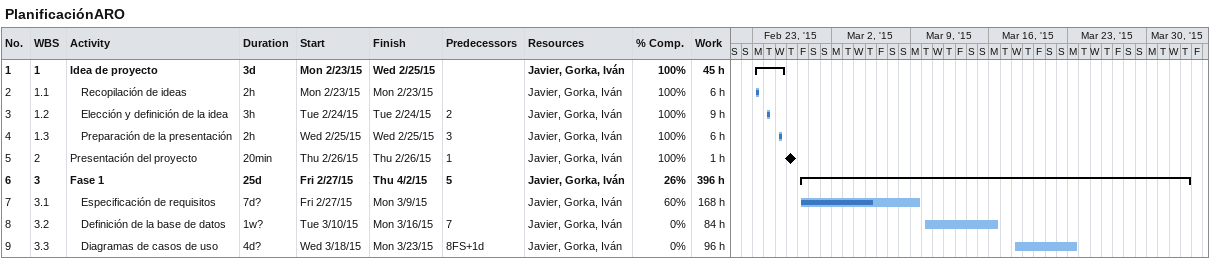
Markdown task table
PlanificaciónARO

| ID | WBS | Task | Duration | Start | Finish | Predecessors | Resources | % complete | Work (h) |
|---|---|---|---|---|---|---|---|---|---|
| 1 | 1 | **Idea de proyecto** | 3d | 2015-02-23 | 2015-02-25 |  | Javier, Gorka, Iván | 100 | 45 |
| 2 | 1.1 | Recopilación de ideas | 2h | 2015-02-23 | 2015-02-23 |  | Javier, Gorka, Iván | 100 | 6 |
| 3 | 1.2 | Elección y definición de la idea | 3h | 2015-02-24 | 2015-02-24 | 2 | Javier, Gorka, Iván | 100 | 9 |
| 4 | 1.3 | Preparación de la presentación | 2h | 2015-02-25 | 2015-02-25 | 3 | Javier, Gorka, Iván | 100 | 6 |
| 5 | 2 | Presentación del proyecto | 20min | 2015-02-26 | 2015-02-26 | 1 | Javier, Gorka, Iván | 100 | 1 |
| 6 | 3 | **Fase 1** | 25d | 2015-02-27 | 2015-04-02 | 5 | Javier, Gorka, Iván | 26 | 396 |
| 7 | 3.1 | Especificación de requisitos | 7d? | 2015-02-27 | 2015-03-09 |  | Javier, Gorka, Iván | 60 | 168 |
| 8 | 3.2 | Definición de la base de datos | 1w? | 2015-03-10 | 2015-03-16 | 7 | Javier, Gorka, Iván | 0 | 84 |
| 9 | 3.3 | Diagramas de casos de uso | 4d? | 2015-03-18 | 2015-03-23 | 8FS+1d | Javier, Gorka, Iván | 0 | 96 |
